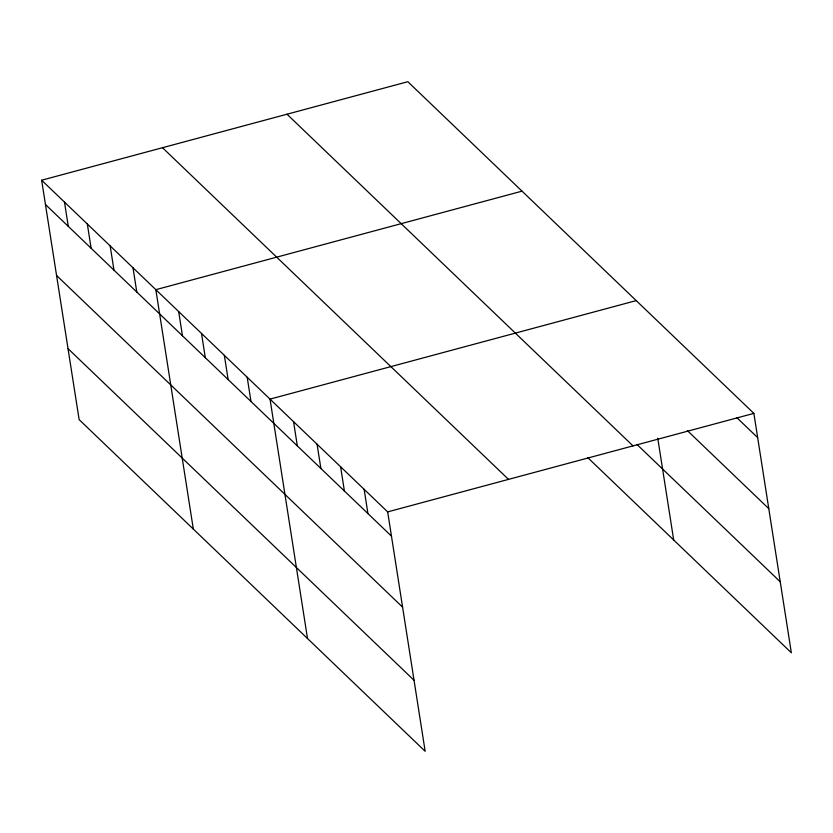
<?xml version="1.0" encoding="UTF-8"?>
<svg xmlns="http://www.w3.org/2000/svg" width="833" height="833" viewBox="0 0 833 833"><rect width="100%" height="100%" fill="white"/><g stroke="black" fill="none" stroke-linecap="round" stroke-linejoin="round"><path stroke-width="1.25" d="M41.65 180.22L387.668 511.889L425.163 751.293L79.135 419.624L41.65 180.22L407.837 81.707L753.865 413.376L791.35 652.78L587.838 457.702M522.031 191.153L155.833 289.676L193.329 529.08M636.214 300.609L270.027 399.122L307.512 638.526M387.668 511.889L753.865 413.376M736.841 417.677L757.655 437.627M687.329 430.557L768.776 508.63M637.006 444.499L780.229 581.778M287 114.215L633.018 445.884M162.497 147.712L508.515 479.381M45.451 204.481L391.468 536.14M56.571 275.484L402.589 607.142M68.025 348.631L414.043 680.29M657.758 438.21L673.699 540.013M364.136 489.335L367.936 513.586M340.614 466.782L344.404 491.043M317.081 444.228L320.882 468.49M293.549 421.675L297.35 445.936M247.182 377.234L250.983 401.485M224.348 355.337L228.148 379.598M201.513 333.45L205.314 357.711M178.678 311.563L182.469 335.824M132.999 267.778L136.799 292.039M110.164 245.891L113.965 270.152M87.33 224.004L91.12 248.255M64.485 202.107L68.285 226.368"/></g></svg>
